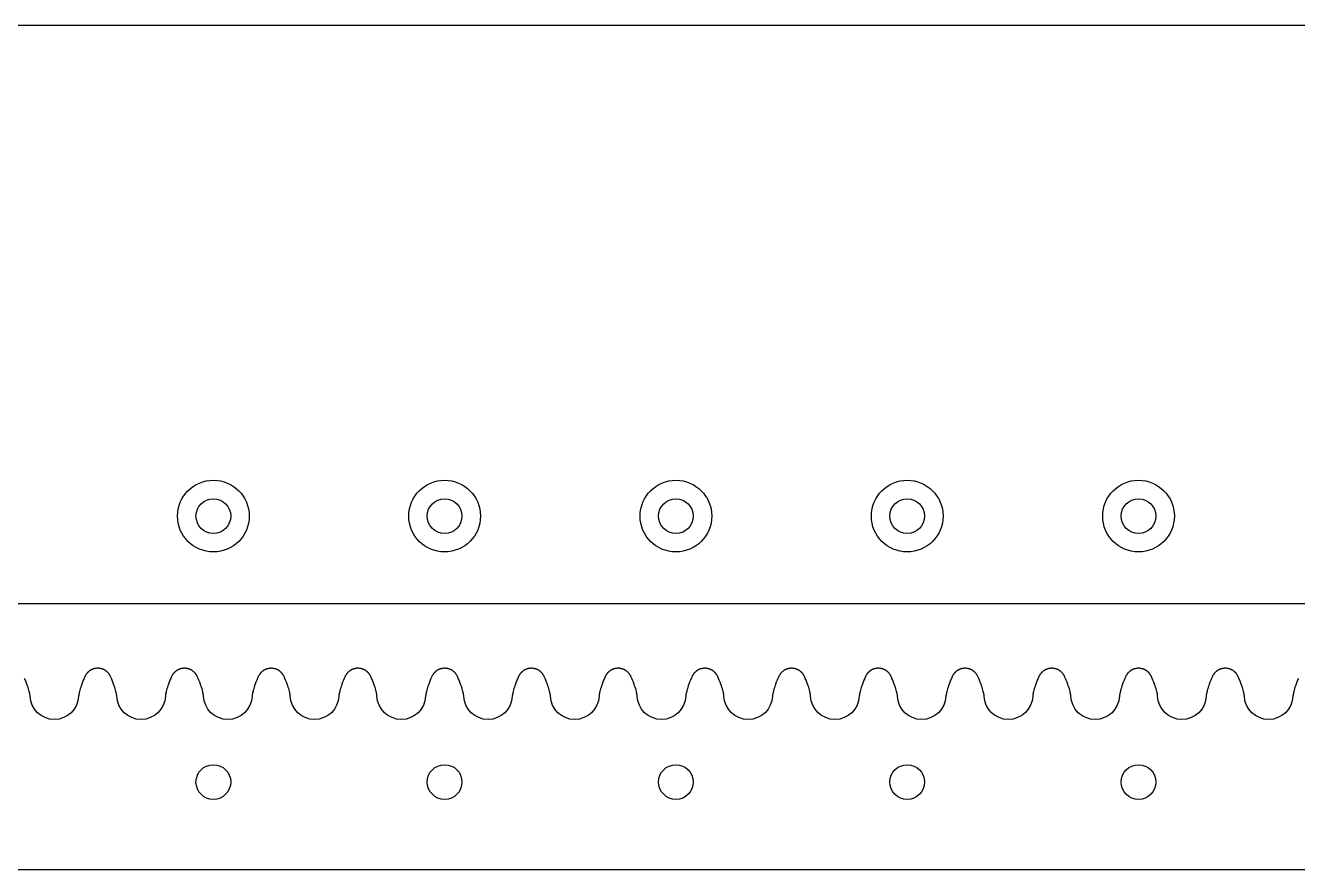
# Model space of a CAD drawing. Extents: x 0 to 903, y -444 to -259.
# Drawn here: x 115.4 to 225.4, y -332 to -259 of the extents above; entities that cross this region are included whole.
import ezdxf

# ---------------------------------------------------------------- set-up
doc = ezdxf.new("R2010")
doc.units = 0
doc.layers.add('FAB', color=7, linetype='CONTINUOUS')

msp = doc.modelspace()

# ---------------------------------------------------------------- linework, layer by layer
at = {"layer": 'FAB'}
msp.add_lwpolyline([(0, -309), (903.3, -309), (903.3, -259), (0, -259)], close=True, dxfattribs=at)
msp.add_lwpolyline([(225.47, -315.47), (225.4, -315.63), (225.33, -315.8), (225.27, -315.96), (225.22, -316.1), (225.18, -316.24), (225.14, -316.37), (225.1, -316.5), (225.08, -316.59), (225.05, -316.68), (225.04, -316.77), (225.02, -316.86), (225.01, -316.9), (225.01, -316.94), (225, -316.96), (225, -316.97), (225, -316.98), (225, -316.99), (225, -317, -0.961956), (220.8, -317), (220.8, -316.99), (220.8, -316.98), (220.8, -316.97), (220.8, -316.96), (220.8, -316.94), (220.79, -316.9), (220.78, -316.86), (220.77, -316.77), (220.75, -316.68), (220.73, -316.59), (220.7, -316.5), (220.67, -316.37), (220.63, -316.24), (220.58, -316.1), (220.53, -315.96), (220.47, -315.8), (220.4, -315.63), (220.33, -315.47), (220.26, -315.3), (220.24, -315.26), (220.22, -315.22), (220.2, -315.19), (220.18, -315.15), (220.17, -315.13), (220.15, -315.12), (220.14, -315.1), (220.13, -315.08), (220.12, -315.06), (220.1, -315.05), (220.09, -315.03), (220.08, -315.01), (220.06, -315), (220.05, -314.98), (220.03, -314.96), (220.02, -314.95), (220, -314.93), (219.98, -314.92), (219.97, -314.9), (219.95, -314.89), (219.93, -314.87), (219.92, -314.86), (219.9, -314.85), (219.88, -314.83), (219.86, -314.82), (219.85, -314.81), (219.83, -314.79), (219.81, -314.78), (219.79, -314.77), (219.77, -314.76), (219.75, -314.75), (219.73, -314.74), (219.71, -314.73), (219.69, -314.72), (219.67, -314.71), (219.65, -314.7), (219.63, -314.69), (219.61, -314.68), (219.59, -314.67), (219.57, -314.66), (219.55, -314.66), (219.53, -314.65), (219.51, -314.64), (219.49, -314.64), (219.47, -314.63), (219.45, -314.63), (219.42, -314.62), (219.4, -314.62), (219.38, -314.61), (219.36, -314.61), (219.34, -314.6), (219.32, -314.6), (219.28, -314.6), (219.23, -314.59), (219.19, -314.59), (219.15, -314.59), (219.11, -314.59), (219.07, -314.59), (219.03, -314.6), (218.98, -314.6), (218.96, -314.6), (218.94, -314.61), (218.92, -314.61), (218.9, -314.62), (218.88, -314.62), (218.86, -314.63), (218.84, -314.63), (218.82, -314.64), (218.8, -314.64), (218.77, -314.65), (218.75, -314.66), (218.73, -314.66), (218.71, -314.67), (218.69, -314.68), (218.67, -314.69), (218.65, -314.7), (218.63, -314.71), (218.61, -314.72), (218.59, -314.73), (218.57, -314.74), (218.55, -314.75), (218.53, -314.76), (218.51, -314.77), (218.49, -314.78), (218.48, -314.79), (218.46, -314.81), (218.44, -314.82), (218.42, -314.83), (218.4, -314.85), (218.39, -314.86), (218.37, -314.87), (218.35, -314.89), (218.34, -314.9), (218.32, -314.92), (218.3, -314.93), (218.29, -314.95), (218.27, -314.96), (218.26, -314.98), (218.24, -315), (218.23, -315.01), (218.21, -315.03), (218.2, -315.05), (218.19, -315.06), (218.17, -315.08), (218.16, -315.1), (218.15, -315.12), (218.14, -315.13), (218.13, -315.15), (218.1, -315.19), (218.08, -315.22), (218.06, -315.26), (218.04, -315.3), (217.97, -315.47), (217.9, -315.63), (217.83, -315.8), (217.77, -315.96), (217.72, -316.1), (217.68, -316.24), (217.64, -316.37), (217.6, -316.5), (217.58, -316.59), (217.55, -316.68), (217.54, -316.77), (217.52, -316.86), (217.51, -316.9), (217.51, -316.94), (217.5, -316.96), (217.5, -316.97), (217.5, -316.98), (217.5, -316.99), (217.5, -317, -0.961956), (213.3, -317), (213.3, -316.99), (213.3, -316.98), (213.3, -316.97), (213.3, -316.96), (213.3, -316.94), (213.29, -316.9), (213.28, -316.86), (213.27, -316.77), (213.25, -316.68), (213.23, -316.59), (213.2, -316.5), (213.17, -316.37), (213.13, -316.24), (213.08, -316.1), (213.03, -315.96), (212.97, -315.8), (212.9, -315.63), (212.83, -315.47), (212.76, -315.3), (212.74, -315.26), (212.72, -315.22), (212.7, -315.19), (212.68, -315.15), (212.67, -315.13), (212.65, -315.12), (212.64, -315.1), (212.63, -315.08), (212.62, -315.06), (212.6, -315.05), (212.59, -315.03), (212.58, -315.01), (212.56, -315), (212.55, -314.98), (212.53, -314.96), (212.52, -314.95), (212.5, -314.93), (212.48, -314.92), (212.47, -314.9), (212.45, -314.89), (212.43, -314.87), (212.42, -314.86), (212.4, -314.85), (212.38, -314.83), (212.36, -314.82), (212.35, -314.81), (212.33, -314.79), (212.31, -314.78), (212.29, -314.77), (212.27, -314.76), (212.25, -314.75), (212.23, -314.74), (212.21, -314.73), (212.19, -314.72), (212.17, -314.71), (212.15, -314.7), (212.13, -314.69), (212.11, -314.68), (212.09, -314.67), (212.07, -314.66), (212.05, -314.66), (212.03, -314.65), (212.01, -314.64), (211.99, -314.64), (211.97, -314.63), (211.95, -314.63), (211.92, -314.62), (211.9, -314.62), (211.88, -314.61), (211.86, -314.61), (211.84, -314.6), (211.82, -314.6), (211.78, -314.6), (211.73, -314.59), (211.69, -314.59), (211.65, -314.59), (211.61, -314.59), (211.57, -314.59), (211.53, -314.6), (211.48, -314.6), (211.46, -314.6), (211.44, -314.61), (211.42, -314.61), (211.4, -314.62), (211.38, -314.62), (211.36, -314.63), (211.34, -314.63), (211.32, -314.64), (211.3, -314.64), (211.27, -314.65), (211.25, -314.66), (211.23, -314.66), (211.21, -314.67), (211.19, -314.68), (211.17, -314.69), (211.15, -314.7), (211.13, -314.71), (211.11, -314.72), (211.09, -314.73), (211.07, -314.74), (211.05, -314.75), (211.03, -314.76), (211.01, -314.77), (210.99, -314.78), (210.98, -314.79), (210.96, -314.81), (210.94, -314.82), (210.92, -314.83), (210.9, -314.85), (210.89, -314.86), (210.87, -314.87), (210.85, -314.89), (210.84, -314.9), (210.82, -314.92), (210.8, -314.93), (210.79, -314.95), (210.77, -314.96), (210.76, -314.98), (210.74, -315), (210.73, -315.01), (210.71, -315.03), (210.7, -315.05), (210.69, -315.06), (210.67, -315.08), (210.66, -315.1), (210.65, -315.12), (210.64, -315.13), (210.63, -315.15), (210.6, -315.19), (210.58, -315.22), (210.56, -315.26), (210.54, -315.3), (210.47, -315.47), (210.4, -315.63), (210.33, -315.8), (210.27, -315.96), (210.22, -316.1), (210.18, -316.24), (210.14, -316.37), (210.1, -316.5), (210.08, -316.59), (210.05, -316.68), (210.04, -316.77), (210.02, -316.86), (210.01, -316.9), (210.01, -316.94), (210, -316.96), (210, -316.97), (210, -316.98), (210, -316.99), (210, -317, -0.961956), (205.8, -317), (205.8, -316.99), (205.8, -316.98), (205.8, -316.97), (205.8, -316.96), (205.8, -316.94), (205.79, -316.9), (205.78, -316.86), (205.77, -316.77), (205.75, -316.68), (205.73, -316.59), (205.7, -316.5), (205.67, -316.37), (205.63, -316.24), (205.58, -316.1), (205.53, -315.96), (205.47, -315.8), (205.4, -315.63), (205.33, -315.47), (205.26, -315.3), (205.24, -315.26), (205.22, -315.22), (205.2, -315.19), (205.18, -315.15), (205.17, -315.13), (205.15, -315.12), (205.14, -315.1), (205.13, -315.08), (205.12, -315.06), (205.1, -315.05), (205.09, -315.03), (205.08, -315.01), (205.06, -315), (205.05, -314.98), (205.03, -314.96), (205.02, -314.95), (205, -314.93), (204.98, -314.92), (204.97, -314.9), (204.95, -314.89), (204.93, -314.87), (204.92, -314.86), (204.9, -314.85), (204.88, -314.83), (204.86, -314.82), (204.85, -314.81), (204.83, -314.79), (204.81, -314.78), (204.79, -314.77), (204.77, -314.76), (204.75, -314.75), (204.73, -314.74), (204.71, -314.73), (204.69, -314.72), (204.67, -314.71), (204.65, -314.7), (204.63, -314.69), (204.61, -314.68), (204.59, -314.67), (204.57, -314.66), (204.55, -314.66), (204.53, -314.65), (204.51, -314.64), (204.49, -314.64), (204.47, -314.63), (204.45, -314.63), (204.42, -314.62), (204.4, -314.62), (204.38, -314.61), (204.36, -314.61), (204.34, -314.6), (204.32, -314.6), (204.28, -314.6), (204.23, -314.59), (204.19, -314.59), (204.15, -314.59), (204.11, -314.59), (204.07, -314.59), (204.03, -314.6), (203.98, -314.6), (203.96, -314.6), (203.94, -314.61), (203.92, -314.61), (203.9, -314.62), (203.88, -314.62), (203.86, -314.63), (203.84, -314.63), (203.82, -314.64), (203.8, -314.64), (203.77, -314.65), (203.75, -314.66), (203.73, -314.66), (203.71, -314.67), (203.69, -314.68), (203.67, -314.69), (203.65, -314.7), (203.63, -314.71), (203.61, -314.72), (203.59, -314.73), (203.57, -314.74), (203.55, -314.75), (203.53, -314.76), (203.51, -314.77), (203.49, -314.78), (203.48, -314.79), (203.46, -314.81), (203.44, -314.82), (203.42, -314.83), (203.4, -314.85), (203.39, -314.86), (203.37, -314.87), (203.35, -314.89), (203.34, -314.9), (203.32, -314.92), (203.3, -314.93), (203.29, -314.95), (203.27, -314.96), (203.26, -314.98), (203.24, -315), (203.23, -315.01), (203.21, -315.03), (203.2, -315.05), (203.19, -315.06), (203.17, -315.08), (203.16, -315.1), (203.15, -315.12), (203.14, -315.13), (203.13, -315.15), (203.1, -315.19), (203.08, -315.22), (203.06, -315.26), (203.04, -315.3), (202.97, -315.47), (202.9, -315.63), (202.83, -315.8), (202.77, -315.96), (202.72, -316.1), (202.68, -316.24), (202.64, -316.37), (202.6, -316.5), (202.58, -316.59), (202.55, -316.68), (202.54, -316.77), (202.52, -316.86), (202.51, -316.9), (202.51, -316.94), (202.5, -316.96), (202.5, -316.97), (202.5, -316.98), (202.5, -316.99), (202.5, -317, -0.961956), (198.3, -317), (198.3, -316.99), (198.3, -316.98), (198.3, -316.97), (198.3, -316.96), (198.3, -316.94), (198.29, -316.9), (198.28, -316.86), (198.27, -316.77), (198.25, -316.68), (198.23, -316.59), (198.2, -316.5), (198.17, -316.37), (198.13, -316.24), (198.08, -316.1), (198.03, -315.96), (197.97, -315.8), (197.9, -315.63), (197.83, -315.47), (197.76, -315.3), (197.74, -315.26), (197.72, -315.22), (197.7, -315.19), (197.68, -315.15), (197.67, -315.13), (197.65, -315.12), (197.64, -315.1), (197.63, -315.08), (197.62, -315.06), (197.6, -315.05), (197.59, -315.03), (197.58, -315.01), (197.56, -315), (197.55, -314.98), (197.53, -314.96), (197.52, -314.95), (197.5, -314.93), (197.48, -314.92), (197.47, -314.9), (197.45, -314.89), (197.43, -314.87), (197.42, -314.86), (197.4, -314.85), (197.38, -314.83), (197.36, -314.82), (197.35, -314.81), (197.33, -314.79), (197.31, -314.78), (197.29, -314.77), (197.27, -314.76), (197.25, -314.75), (197.23, -314.74), (197.21, -314.73), (197.19, -314.72), (197.17, -314.71), (197.15, -314.7), (197.13, -314.69), (197.11, -314.68), (197.09, -314.67), (197.07, -314.66), (197.05, -314.66), (197.03, -314.65), (197.01, -314.64), (196.99, -314.64), (196.97, -314.63), (196.95, -314.63), (196.92, -314.62), (196.9, -314.62), (196.88, -314.61), (196.86, -314.61), (196.84, -314.6), (196.82, -314.6), (196.78, -314.6), (196.73, -314.59), (196.69, -314.59), (196.65, -314.59), (196.61, -314.59), (196.57, -314.59), (196.53, -314.6), (196.48, -314.6), (196.46, -314.6), (196.44, -314.61), (196.42, -314.61), (196.4, -314.62), (196.38, -314.62), (196.36, -314.63), (196.34, -314.63), (196.32, -314.64), (196.3, -314.64), (196.27, -314.65), (196.25, -314.66), (196.23, -314.66), (196.21, -314.67), (196.19, -314.68), (196.17, -314.69), (196.15, -314.7), (196.13, -314.71), (196.11, -314.72), (196.09, -314.73), (196.07, -314.74), (196.05, -314.75), (196.03, -314.76), (196.01, -314.77), (195.99, -314.78), (195.98, -314.79), (195.96, -314.81), (195.94, -314.82), (195.92, -314.83), (195.9, -314.85), (195.89, -314.86), (195.87, -314.87), (195.85, -314.89), (195.84, -314.9), (195.82, -314.92), (195.8, -314.93), (195.79, -314.95), (195.77, -314.96), (195.76, -314.98), (195.74, -315), (195.73, -315.01), (195.71, -315.03), (195.7, -315.05), (195.69, -315.06), (195.67, -315.08), (195.66, -315.1), (195.65, -315.12), (195.64, -315.13), (195.63, -315.15), (195.6, -315.19), (195.58, -315.22), (195.56, -315.26), (195.54, -315.3), (195.47, -315.47), (195.4, -315.63), (195.33, -315.8), (195.27, -315.96), (195.22, -316.1), (195.18, -316.24), (195.14, -316.37), (195.1, -316.5), (195.08, -316.59), (195.05, -316.68), (195.04, -316.77), (195.02, -316.86), (195.01, -316.9), (195.01, -316.94), (195, -316.96), (195, -316.97), (195, -316.98), (195, -316.99), (195, -317, -0.961956), (190.8, -317), (190.8, -316.99), (190.8, -316.98), (190.8, -316.97), (190.8, -316.96), (190.8, -316.94), (190.79, -316.9), (190.78, -316.86), (190.77, -316.77), (190.75, -316.68), (190.73, -316.59), (190.7, -316.5), (190.67, -316.37), (190.63, -316.24), (190.58, -316.1), (190.53, -315.96), (190.47, -315.8), (190.4, -315.63), (190.33, -315.47), (190.26, -315.3), (190.24, -315.26), (190.22, -315.22), (190.2, -315.19), (190.18, -315.15), (190.17, -315.13), (190.15, -315.12), (190.14, -315.1), (190.13, -315.08), (190.12, -315.06), (190.1, -315.05), (190.09, -315.03), (190.08, -315.01), (190.06, -315), (190.05, -314.98), (190.03, -314.96), (190.02, -314.95), (190, -314.93), (189.98, -314.92), (189.97, -314.9), (189.95, -314.89), (189.93, -314.87), (189.92, -314.86), (189.9, -314.85), (189.88, -314.83), (189.86, -314.82), (189.85, -314.81), (189.83, -314.79), (189.81, -314.78), (189.79, -314.77), (189.77, -314.76), (189.75, -314.75), (189.73, -314.74), (189.71, -314.73), (189.69, -314.72), (189.67, -314.71), (189.65, -314.7), (189.63, -314.69), (189.61, -314.68), (189.59, -314.67), (189.57, -314.66), (189.55, -314.66), (189.53, -314.65), (189.51, -314.64), (189.49, -314.64), (189.47, -314.63), (189.45, -314.63), (189.42, -314.62), (189.4, -314.62), (189.38, -314.61), (189.36, -314.61), (189.34, -314.6), (189.32, -314.6), (189.28, -314.6), (189.23, -314.59), (189.19, -314.59), (189.15, -314.59), (189.11, -314.59), (189.07, -314.59), (189.03, -314.6), (188.98, -314.6), (188.96, -314.6), (188.94, -314.61), (188.92, -314.61), (188.9, -314.62), (188.88, -314.62), (188.86, -314.63), (188.84, -314.63), (188.82, -314.64), (188.8, -314.64), (188.77, -314.65), (188.75, -314.66), (188.73, -314.66), (188.71, -314.67), (188.69, -314.68), (188.67, -314.69), (188.65, -314.7), (188.63, -314.71), (188.61, -314.72), (188.59, -314.73), (188.57, -314.74), (188.55, -314.75), (188.53, -314.76), (188.51, -314.77), (188.49, -314.78), (188.48, -314.79), (188.46, -314.81), (188.44, -314.82), (188.42, -314.83), (188.4, -314.85), (188.39, -314.86), (188.37, -314.87), (188.35, -314.89), (188.34, -314.9), (188.32, -314.92), (188.3, -314.93), (188.29, -314.95), (188.27, -314.96), (188.26, -314.98), (188.24, -315), (188.23, -315.01), (188.21, -315.03), (188.2, -315.05), (188.19, -315.06), (188.17, -315.08), (188.16, -315.1), (188.15, -315.12), (188.14, -315.13), (188.13, -315.15), (188.1, -315.19), (188.08, -315.22), (188.06, -315.26), (188.04, -315.3), (187.97, -315.47), (187.9, -315.63), (187.83, -315.8), (187.77, -315.96), (187.72, -316.1), (187.68, -316.24), (187.64, -316.37), (187.6, -316.5), (187.58, -316.59), (187.55, -316.68), (187.54, -316.77), (187.52, -316.86), (187.51, -316.9), (187.51, -316.94), (187.5, -316.96), (187.5, -316.97), (187.5, -316.98), (187.5, -316.99), (187.5, -317, -0.961956), (183.3, -317), (183.3, -316.99), (183.3, -316.98), (183.3, -316.97), (183.3, -316.96), (183.3, -316.94), (183.29, -316.9), (183.28, -316.86), (183.27, -316.77), (183.25, -316.68), (183.23, -316.59), (183.2, -316.5), (183.17, -316.37), (183.13, -316.24), (183.08, -316.1), (183.03, -315.96), (182.97, -315.8), (182.9, -315.63), (182.83, -315.47), (182.76, -315.3), (182.74, -315.26), (182.72, -315.22), (182.7, -315.19), (182.68, -315.15), (182.67, -315.13), (182.65, -315.12), (182.64, -315.1), (182.63, -315.08), (182.62, -315.06), (182.6, -315.05), (182.59, -315.03), (182.58, -315.01), (182.56, -315), (182.55, -314.98), (182.53, -314.96), (182.52, -314.95), (182.5, -314.93), (182.48, -314.92), (182.47, -314.9), (182.45, -314.89), (182.43, -314.87), (182.42, -314.86), (182.4, -314.85), (182.38, -314.83), (182.36, -314.82), (182.35, -314.81), (182.33, -314.79), (182.31, -314.78), (182.29, -314.77), (182.27, -314.76), (182.25, -314.75), (182.23, -314.74), (182.21, -314.73), (182.19, -314.72), (182.17, -314.71), (182.15, -314.7), (182.13, -314.69), (182.11, -314.68), (182.09, -314.67), (182.07, -314.66), (182.05, -314.66), (182.03, -314.65), (182.01, -314.64), (181.99, -314.64), (181.97, -314.63), (181.95, -314.63), (181.92, -314.62), (181.9, -314.62), (181.88, -314.61), (181.86, -314.61), (181.84, -314.6), (181.82, -314.6), (181.78, -314.6), (181.73, -314.59), (181.69, -314.59), (181.65, -314.59), (181.61, -314.59), (181.57, -314.59), (181.53, -314.6), (181.48, -314.6), (181.46, -314.6), (181.44, -314.61), (181.42, -314.61), (181.4, -314.62), (181.38, -314.62), (181.36, -314.63), (181.34, -314.63), (181.32, -314.64), (181.3, -314.64), (181.27, -314.65), (181.25, -314.66), (181.23, -314.66), (181.21, -314.67), (181.19, -314.68), (181.17, -314.69), (181.15, -314.7), (181.13, -314.71), (181.11, -314.72), (181.09, -314.73), (181.07, -314.74), (181.05, -314.75), (181.03, -314.76), (181.01, -314.77), (180.99, -314.78), (180.98, -314.79), (180.96, -314.81), (180.94, -314.82), (180.92, -314.83), (180.9, -314.85), (180.89, -314.86), (180.87, -314.87), (180.85, -314.89), (180.84, -314.9), (180.82, -314.92), (180.8, -314.93), (180.79, -314.95), (180.77, -314.96), (180.76, -314.98), (180.74, -315), (180.73, -315.01), (180.71, -315.03), (180.7, -315.05), (180.69, -315.06), (180.67, -315.08), (180.66, -315.1), (180.65, -315.12), (180.64, -315.13), (180.63, -315.15), (180.6, -315.19), (180.58, -315.22), (180.56, -315.26), (180.54, -315.3), (180.47, -315.47), (180.4, -315.63), (180.33, -315.8), (180.27, -315.96), (180.22, -316.1), (180.18, -316.24), (180.14, -316.37), (180.1, -316.5), (180.08, -316.59), (180.05, -316.68), (180.04, -316.77), (180.02, -316.86), (180.01, -316.9), (180.01, -316.94), (180, -316.96), (180, -316.97), (180, -316.98), (180, -316.99), (180, -317, -0.961956), (175.8, -317), (175.8, -316.99), (175.8, -316.98), (175.8, -316.97), (175.8, -316.96), (175.8, -316.94), (175.79, -316.9), (175.78, -316.86), (175.77, -316.77), (175.75, -316.68), (175.73, -316.59), (175.7, -316.5), (175.67, -316.37), (175.63, -316.24), (175.58, -316.1), (175.53, -315.96), (175.47, -315.8), (175.4, -315.63), (175.33, -315.47), (175.26, -315.3), (175.24, -315.26), (175.22, -315.22), (175.2, -315.19), (175.18, -315.15), (175.17, -315.13), (175.15, -315.12), (175.14, -315.1), (175.13, -315.08), (175.12, -315.06), (175.1, -315.05), (175.09, -315.03), (175.08, -315.01), (175.06, -315), (175.05, -314.98), (175.03, -314.96), (175.02, -314.95), (175, -314.93), (174.98, -314.92), (174.97, -314.9), (174.95, -314.89), (174.93, -314.87), (174.92, -314.86), (174.9, -314.85), (174.88, -314.83), (174.86, -314.82), (174.85, -314.81), (174.83, -314.79), (174.81, -314.78), (174.79, -314.77), (174.77, -314.76), (174.75, -314.75), (174.73, -314.74), (174.71, -314.73), (174.69, -314.72), (174.67, -314.71), (174.65, -314.7), (174.63, -314.69), (174.61, -314.68), (174.59, -314.67), (174.57, -314.66), (174.55, -314.66), (174.53, -314.65), (174.51, -314.64), (174.49, -314.64), (174.47, -314.63), (174.45, -314.63), (174.42, -314.62), (174.4, -314.62), (174.38, -314.61), (174.36, -314.61), (174.34, -314.6), (174.32, -314.6), (174.28, -314.6), (174.23, -314.59), (174.19, -314.59), (174.15, -314.59), (174.11, -314.59), (174.07, -314.59), (174.03, -314.6), (173.98, -314.6), (173.96, -314.6), (173.94, -314.61), (173.92, -314.61), (173.9, -314.62), (173.88, -314.62), (173.86, -314.63), (173.84, -314.63), (173.82, -314.64), (173.8, -314.64), (173.77, -314.65), (173.75, -314.66), (173.73, -314.66), (173.71, -314.67), (173.69, -314.68), (173.67, -314.69), (173.65, -314.7), (173.63, -314.71), (173.61, -314.72), (173.59, -314.73), (173.57, -314.74), (173.55, -314.75), (173.53, -314.76), (173.51, -314.77), (173.49, -314.78), (173.48, -314.79), (173.46, -314.81), (173.44, -314.82), (173.42, -314.83), (173.4, -314.85), (173.39, -314.86), (173.37, -314.87), (173.35, -314.89), (173.34, -314.9), (173.32, -314.92), (173.3, -314.93), (173.29, -314.95), (173.27, -314.96), (173.26, -314.98), (173.24, -315), (173.23, -315.01), (173.21, -315.03), (173.2, -315.05), (173.19, -315.06), (173.17, -315.08), (173.16, -315.1), (173.15, -315.12), (173.14, -315.13), (173.13, -315.15), (173.1, -315.19), (173.08, -315.22), (173.06, -315.26), (173.04, -315.3), (172.97, -315.47), (172.9, -315.63), (172.83, -315.8), (172.77, -315.96), (172.72, -316.1), (172.68, -316.24), (172.64, -316.37), (172.6, -316.5), (172.58, -316.59), (172.55, -316.68), (172.54, -316.77), (172.52, -316.86), (172.51, -316.9), (172.51, -316.94), (172.5, -316.96), (172.5, -316.97), (172.5, -316.98), (172.5, -316.99), (172.5, -317, -0.961956), (168.3, -317), (168.3, -316.99), (168.3, -316.98), (168.3, -316.97), (168.3, -316.96), (168.3, -316.94), (168.29, -316.9), (168.28, -316.86), (168.27, -316.77), (168.25, -316.68), (168.23, -316.59), (168.2, -316.5), (168.17, -316.37), (168.13, -316.24), (168.08, -316.1), (168.03, -315.96), (167.97, -315.8), (167.9, -315.63), (167.83, -315.47), (167.76, -315.3), (167.74, -315.26), (167.72, -315.22), (167.7, -315.19), (167.68, -315.15), (167.67, -315.13), (167.65, -315.12), (167.64, -315.1), (167.63, -315.08), (167.62, -315.06), (167.6, -315.05), (167.59, -315.03), (167.58, -315.01), (167.56, -315), (167.55, -314.98), (167.53, -314.96), (167.52, -314.95), (167.5, -314.93), (167.48, -314.92), (167.47, -314.9), (167.45, -314.89), (167.43, -314.87), (167.42, -314.86), (167.4, -314.85), (167.38, -314.83), (167.36, -314.82), (167.35, -314.81), (167.33, -314.79), (167.31, -314.78), (167.29, -314.77), (167.27, -314.76), (167.25, -314.75), (167.23, -314.74), (167.21, -314.73), (167.19, -314.72), (167.17, -314.71), (167.15, -314.7), (167.13, -314.69), (167.11, -314.68), (167.09, -314.67), (167.07, -314.66), (167.05, -314.66), (167.03, -314.65), (167.01, -314.64), (166.99, -314.64), (166.97, -314.63), (166.95, -314.63), (166.92, -314.62), (166.9, -314.62), (166.88, -314.61), (166.86, -314.61), (166.84, -314.6), (166.82, -314.6), (166.78, -314.6), (166.73, -314.59), (166.69, -314.59), (166.65, -314.59), (166.61, -314.59), (166.57, -314.59), (166.53, -314.6), (166.48, -314.6), (166.46, -314.6), (166.44, -314.61), (166.42, -314.61), (166.4, -314.62), (166.38, -314.62), (166.36, -314.63), (166.34, -314.63), (166.32, -314.64), (166.3, -314.64), (166.27, -314.65), (166.25, -314.66), (166.23, -314.66), (166.21, -314.67), (166.19, -314.68), (166.17, -314.69), (166.15, -314.7), (166.13, -314.71), (166.11, -314.72), (166.09, -314.73), (166.07, -314.74), (166.05, -314.75), (166.03, -314.76), (166.01, -314.77), (165.99, -314.78), (165.98, -314.79), (165.96, -314.81), (165.94, -314.82), (165.92, -314.83), (165.9, -314.85), (165.89, -314.86), (165.87, -314.87), (165.85, -314.89), (165.84, -314.9), (165.82, -314.92), (165.8, -314.93), (165.79, -314.95), (165.77, -314.96), (165.76, -314.98), (165.74, -315), (165.73, -315.01), (165.71, -315.03), (165.7, -315.05), (165.69, -315.06), (165.67, -315.08), (165.66, -315.1), (165.65, -315.12), (165.64, -315.13), (165.63, -315.15), (165.6, -315.19), (165.58, -315.22), (165.56, -315.26), (165.54, -315.3), (165.47, -315.47), (165.4, -315.63), (165.33, -315.8), (165.27, -315.96), (165.22, -316.1), (165.18, -316.24), (165.14, -316.37), (165.1, -316.5), (165.08, -316.59), (165.05, -316.68), (165.04, -316.77), (165.02, -316.86), (165.01, -316.9), (165.01, -316.94), (165, -316.96), (165, -316.97), (165, -316.98), (165, -316.99), (165, -317, -0.961956), (160.8, -317), (160.8, -316.99), (160.8, -316.98), (160.8, -316.97), (160.8, -316.96), (160.8, -316.94), (160.79, -316.9), (160.78, -316.86), (160.77, -316.77), (160.75, -316.68), (160.73, -316.59), (160.7, -316.5), (160.67, -316.37), (160.63, -316.24), (160.58, -316.1), (160.53, -315.96), (160.47, -315.8), (160.4, -315.63), (160.33, -315.47), (160.26, -315.3), (160.24, -315.26), (160.22, -315.22), (160.2, -315.19), (160.18, -315.15), (160.17, -315.13), (160.15, -315.12), (160.14, -315.1), (160.13, -315.08), (160.12, -315.06), (160.1, -315.05), (160.09, -315.03), (160.08, -315.01), (160.06, -315), (160.05, -314.98), (160.03, -314.96), (160.02, -314.95), (160, -314.93), (159.98, -314.92), (159.97, -314.9), (159.95, -314.89), (159.93, -314.87), (159.92, -314.86), (159.9, -314.85), (159.88, -314.83), (159.86, -314.82), (159.85, -314.81), (159.83, -314.79), (159.81, -314.78), (159.79, -314.77), (159.77, -314.76), (159.75, -314.75), (159.73, -314.74), (159.71, -314.73), (159.69, -314.72), (159.67, -314.71), (159.65, -314.7), (159.63, -314.69), (159.61, -314.68), (159.59, -314.67), (159.57, -314.66), (159.55, -314.66), (159.53, -314.65), (159.51, -314.64), (159.49, -314.64), (159.47, -314.63), (159.45, -314.63), (159.42, -314.62), (159.4, -314.62), (159.38, -314.61), (159.36, -314.61), (159.34, -314.6), (159.32, -314.6), (159.28, -314.6), (159.23, -314.59), (159.19, -314.59), (159.15, -314.59), (159.11, -314.59), (159.07, -314.59), (159.03, -314.6), (158.98, -314.6), (158.96, -314.6), (158.94, -314.61), (158.92, -314.61), (158.9, -314.62), (158.88, -314.62), (158.86, -314.63), (158.84, -314.63), (158.82, -314.64), (158.8, -314.64), (158.77, -314.65), (158.75, -314.66), (158.73, -314.66), (158.71, -314.67), (158.69, -314.68), (158.67, -314.69), (158.65, -314.7), (158.63, -314.71), (158.61, -314.72), (158.59, -314.73), (158.57, -314.74), (158.55, -314.75), (158.53, -314.76), (158.51, -314.77), (158.49, -314.78), (158.48, -314.79), (158.46, -314.81), (158.44, -314.82), (158.42, -314.83), (158.4, -314.85), (158.39, -314.86), (158.37, -314.87), (158.35, -314.89), (158.34, -314.9), (158.32, -314.92), (158.3, -314.93), (158.29, -314.95), (158.27, -314.96), (158.26, -314.98), (158.24, -315), (158.23, -315.01), (158.21, -315.03), (158.2, -315.05), (158.19, -315.06), (158.17, -315.08), (158.16, -315.1), (158.15, -315.12), (158.14, -315.13), (158.13, -315.15), (158.1, -315.19), (158.08, -315.22), (158.06, -315.26), (158.04, -315.3), (157.97, -315.47), (157.9, -315.63), (157.83, -315.8), (157.77, -315.96), (157.72, -316.1), (157.68, -316.24), (157.64, -316.37), (157.6, -316.5), (157.58, -316.59), (157.55, -316.68), (157.54, -316.77), (157.52, -316.86), (157.51, -316.9), (157.51, -316.94), (157.5, -316.96), (157.5, -316.97), (157.5, -316.98), (157.5, -316.99), (157.5, -317, -0.961956), (153.3, -317), (153.3, -316.99), (153.3, -316.98), (153.3, -316.97), (153.3, -316.96), (153.3, -316.94), (153.29, -316.9), (153.28, -316.86), (153.27, -316.77), (153.25, -316.68), (153.23, -316.59), (153.2, -316.5), (153.17, -316.37), (153.13, -316.24), (153.08, -316.1), (153.03, -315.96), (152.97, -315.8), (152.9, -315.63), (152.83, -315.47), (152.76, -315.3), (152.74, -315.26), (152.72, -315.22), (152.7, -315.19), (152.68, -315.15), (152.67, -315.13), (152.65, -315.12), (152.64, -315.1), (152.63, -315.08), (152.62, -315.06), (152.6, -315.05), (152.59, -315.03), (152.58, -315.01), (152.56, -315), (152.55, -314.98), (152.53, -314.96), (152.52, -314.95), (152.5, -314.93), (152.48, -314.92), (152.47, -314.9), (152.45, -314.89), (152.43, -314.87), (152.42, -314.86), (152.4, -314.85), (152.38, -314.83), (152.36, -314.82), (152.35, -314.81), (152.33, -314.79), (152.31, -314.78), (152.29, -314.77), (152.27, -314.76), (152.25, -314.75), (152.23, -314.74), (152.21, -314.73), (152.19, -314.72), (152.17, -314.71), (152.15, -314.7), (152.13, -314.69), (152.11, -314.68), (152.09, -314.67), (152.07, -314.66), (152.05, -314.66), (152.03, -314.65), (152.01, -314.64), (151.99, -314.64), (151.97, -314.63), (151.95, -314.63), (151.92, -314.62), (151.9, -314.62), (151.88, -314.61), (151.86, -314.61), (151.84, -314.6), (151.82, -314.6), (151.78, -314.6), (151.73, -314.59), (151.69, -314.59), (151.65, -314.59), (151.61, -314.59), (151.57, -314.59), (151.53, -314.6), (151.48, -314.6), (151.46, -314.6), (151.44, -314.61), (151.42, -314.61), (151.4, -314.62), (151.38, -314.62), (151.36, -314.63), (151.34, -314.63), (151.32, -314.64), (151.3, -314.64), (151.27, -314.65), (151.25, -314.66), (151.23, -314.66), (151.21, -314.67), (151.19, -314.68), (151.17, -314.69), (151.15, -314.7), (151.13, -314.71), (151.11, -314.72), (151.09, -314.73), (151.07, -314.74), (151.05, -314.75), (151.03, -314.76), (151.01, -314.77), (150.99, -314.78), (150.98, -314.79), (150.96, -314.81), (150.94, -314.82), (150.92, -314.83), (150.9, -314.85), (150.89, -314.86), (150.87, -314.87), (150.85, -314.89), (150.84, -314.9), (150.82, -314.92), (150.8, -314.93), (150.79, -314.95), (150.77, -314.96), (150.76, -314.98), (150.74, -315), (150.73, -315.01), (150.71, -315.03), (150.7, -315.05), (150.69, -315.06), (150.67, -315.08), (150.66, -315.1), (150.65, -315.12), (150.64, -315.13), (150.63, -315.15), (150.6, -315.19), (150.58, -315.22), (150.56, -315.26), (150.54, -315.3), (150.47, -315.47), (150.4, -315.63), (150.33, -315.8), (150.27, -315.96), (150.22, -316.1), (150.18, -316.24), (150.14, -316.37), (150.1, -316.5), (150.08, -316.59), (150.05, -316.68), (150.04, -316.77), (150.02, -316.86), (150.01, -316.9), (150.01, -316.94), (150, -316.96), (150, -316.97), (150, -316.98), (150, -316.99), (150, -317, -0.961956), (145.8, -317), (145.8, -316.99), (145.8, -316.98), (145.8, -316.97), (145.8, -316.96), (145.8, -316.94), (145.79, -316.9), (145.78, -316.86), (145.77, -316.77), (145.75, -316.68), (145.73, -316.59), (145.7, -316.5), (145.67, -316.37), (145.63, -316.24), (145.58, -316.1), (145.53, -315.96), (145.47, -315.8), (145.4, -315.63), (145.33, -315.47), (145.26, -315.3), (145.24, -315.26), (145.22, -315.22), (145.2, -315.19), (145.18, -315.15), (145.17, -315.13), (145.15, -315.12), (145.14, -315.1), (145.13, -315.08), (145.12, -315.06), (145.1, -315.05), (145.09, -315.03), (145.08, -315.01), (145.06, -315), (145.05, -314.98), (145.03, -314.96), (145.02, -314.95), (145, -314.93), (144.98, -314.92), (144.97, -314.9), (144.95, -314.89), (144.93, -314.87), (144.92, -314.86), (144.9, -314.85), (144.88, -314.83), (144.86, -314.82), (144.85, -314.81), (144.83, -314.79), (144.81, -314.78), (144.79, -314.77), (144.77, -314.76), (144.75, -314.75), (144.73, -314.74), (144.71, -314.73), (144.69, -314.72), (144.67, -314.71), (144.65, -314.7), (144.63, -314.69), (144.61, -314.68), (144.59, -314.67), (144.57, -314.66), (144.55, -314.66), (144.53, -314.65), (144.51, -314.64), (144.49, -314.64), (144.47, -314.63), (144.45, -314.63), (144.42, -314.62), (144.4, -314.62), (144.38, -314.61), (144.36, -314.61), (144.34, -314.6), (144.32, -314.6), (144.28, -314.6), (144.23, -314.59), (144.19, -314.59), (144.15, -314.59), (144.11, -314.59), (144.07, -314.59), (144.03, -314.6), (143.98, -314.6), (143.96, -314.6), (143.94, -314.61), (143.92, -314.61), (143.9, -314.62), (143.88, -314.62), (143.86, -314.63), (143.84, -314.63), (143.82, -314.64), (143.8, -314.64), (143.77, -314.65), (143.75, -314.66), (143.73, -314.66), (143.71, -314.67), (143.69, -314.68), (143.67, -314.69), (143.65, -314.7), (143.63, -314.71), (143.61, -314.72), (143.59, -314.73), (143.57, -314.74), (143.55, -314.75), (143.53, -314.76), (143.51, -314.77), (143.49, -314.78), (143.48, -314.79), (143.46, -314.81), (143.44, -314.82), (143.42, -314.83), (143.4, -314.85), (143.39, -314.86), (143.37, -314.87), (143.35, -314.89), (143.34, -314.9), (143.32, -314.92), (143.3, -314.93), (143.29, -314.95), (143.27, -314.96), (143.26, -314.98), (143.24, -315), (143.23, -315.01), (143.21, -315.03), (143.2, -315.05), (143.19, -315.06), (143.17, -315.08), (143.16, -315.1), (143.15, -315.12), (143.14, -315.13), (143.13, -315.15), (143.1, -315.19), (143.08, -315.22), (143.06, -315.26), (143.04, -315.3), (142.97, -315.47), (142.9, -315.63), (142.83, -315.8), (142.77, -315.96), (142.72, -316.1), (142.68, -316.24), (142.64, -316.37), (142.6, -316.5), (142.58, -316.59), (142.55, -316.68), (142.54, -316.77), (142.52, -316.86), (142.51, -316.9), (142.51, -316.94), (142.5, -316.96), (142.5, -316.97), (142.5, -316.98), (142.5, -316.99), (142.5, -317, -0.961956), (138.3, -317), (138.3, -316.99), (138.3, -316.98), (138.3, -316.97), (138.3, -316.96), (138.3, -316.94), (138.29, -316.9), (138.28, -316.86), (138.27, -316.77), (138.25, -316.68), (138.23, -316.59), (138.2, -316.5), (138.17, -316.37), (138.13, -316.24), (138.08, -316.1), (138.03, -315.96), (137.97, -315.8), (137.9, -315.63), (137.83, -315.47), (137.76, -315.3), (137.74, -315.26), (137.72, -315.22), (137.7, -315.19), (137.68, -315.15), (137.67, -315.13), (137.65, -315.12), (137.64, -315.1), (137.63, -315.08), (137.62, -315.06), (137.6, -315.05), (137.59, -315.03), (137.58, -315.01), (137.56, -315), (137.55, -314.98), (137.53, -314.96), (137.52, -314.95), (137.5, -314.93), (137.48, -314.92), (137.47, -314.9), (137.45, -314.89), (137.43, -314.87), (137.42, -314.86), (137.4, -314.85), (137.38, -314.83), (137.36, -314.82), (137.35, -314.81), (137.33, -314.79), (137.31, -314.78), (137.29, -314.77), (137.27, -314.76), (137.25, -314.75), (137.23, -314.74), (137.21, -314.73), (137.19, -314.72), (137.17, -314.71), (137.15, -314.7), (137.13, -314.69), (137.11, -314.68), (137.09, -314.67), (137.07, -314.66), (137.05, -314.66), (137.03, -314.65), (137.01, -314.64), (136.99, -314.64), (136.97, -314.63), (136.95, -314.63), (136.92, -314.62), (136.9, -314.62), (136.88, -314.61), (136.86, -314.61), (136.84, -314.6), (136.82, -314.6), (136.78, -314.6), (136.73, -314.59), (136.69, -314.59), (136.65, -314.59), (136.61, -314.59), (136.57, -314.59), (136.53, -314.6), (136.48, -314.6), (136.46, -314.6), (136.44, -314.61), (136.42, -314.61), (136.4, -314.62), (136.38, -314.62), (136.36, -314.63), (136.34, -314.63), (136.32, -314.64), (136.3, -314.64), (136.27, -314.65), (136.25, -314.66), (136.23, -314.66), (136.21, -314.67), (136.19, -314.68), (136.17, -314.69), (136.15, -314.7), (136.13, -314.71), (136.11, -314.72), (136.09, -314.73), (136.07, -314.74), (136.05, -314.75), (136.03, -314.76), (136.01, -314.77), (135.99, -314.78), (135.98, -314.79), (135.96, -314.81), (135.94, -314.82), (135.92, -314.83), (135.9, -314.85), (135.89, -314.86), (135.87, -314.87), (135.85, -314.89), (135.84, -314.9), (135.82, -314.92), (135.8, -314.93), (135.79, -314.95), (135.77, -314.96), (135.76, -314.98), (135.74, -315), (135.73, -315.01), (135.71, -315.03), (135.7, -315.05), (135.69, -315.06), (135.67, -315.08), (135.66, -315.1), (135.65, -315.12), (135.64, -315.13), (135.63, -315.15), (135.6, -315.19), (135.58, -315.22), (135.56, -315.26), (135.54, -315.3), (135.47, -315.47), (135.4, -315.63), (135.33, -315.8), (135.27, -315.96), (135.22, -316.1), (135.18, -316.24), (135.14, -316.37), (135.1, -316.5), (135.08, -316.59), (135.05, -316.68), (135.04, -316.77), (135.02, -316.86), (135.01, -316.9), (135.01, -316.94), (135, -316.96), (135, -316.97), (135, -316.98), (135, -316.99), (135, -317, -0.961956), (130.8, -317), (130.8, -316.99), (130.8, -316.98), (130.8, -316.97), (130.8, -316.96), (130.8, -316.94), (130.79, -316.9), (130.78, -316.86), (130.77, -316.77), (130.75, -316.68), (130.73, -316.59), (130.7, -316.5), (130.67, -316.37), (130.63, -316.24), (130.58, -316.1), (130.53, -315.96), (130.47, -315.8), (130.4, -315.63), (130.33, -315.47), (130.26, -315.3), (130.24, -315.26), (130.22, -315.22), (130.2, -315.19), (130.18, -315.15), (130.17, -315.13), (130.15, -315.12), (130.14, -315.1), (130.13, -315.08), (130.12, -315.06), (130.1, -315.05), (130.09, -315.03), (130.08, -315.01), (130.06, -315), (130.05, -314.98), (130.03, -314.96), (130.02, -314.95), (130, -314.93), (129.98, -314.92), (129.97, -314.9), (129.95, -314.89), (129.93, -314.87), (129.92, -314.86), (129.9, -314.85), (129.88, -314.83), (129.86, -314.82), (129.85, -314.81), (129.83, -314.79), (129.81, -314.78), (129.79, -314.77), (129.77, -314.76), (129.75, -314.75), (129.73, -314.74), (129.71, -314.73), (129.69, -314.72), (129.67, -314.71), (129.65, -314.7), (129.63, -314.69), (129.61, -314.68), (129.59, -314.67), (129.57, -314.66), (129.55, -314.66), (129.53, -314.65), (129.51, -314.64), (129.49, -314.64), (129.47, -314.63), (129.45, -314.63), (129.42, -314.62), (129.4, -314.62), (129.38, -314.61), (129.36, -314.61), (129.34, -314.6), (129.32, -314.6), (129.28, -314.6), (129.23, -314.59), (129.19, -314.59), (129.15, -314.59), (129.11, -314.59), (129.07, -314.59), (129.03, -314.6), (128.98, -314.6), (128.96, -314.6), (128.94, -314.61), (128.92, -314.61), (128.9, -314.62), (128.88, -314.62), (128.86, -314.63), (128.84, -314.63), (128.82, -314.64), (128.8, -314.64), (128.77, -314.65), (128.75, -314.66), (128.73, -314.66), (128.71, -314.67), (128.69, -314.68), (128.67, -314.69), (128.65, -314.7), (128.63, -314.71), (128.61, -314.72), (128.59, -314.73), (128.57, -314.74), (128.55, -314.75), (128.53, -314.76), (128.51, -314.77), (128.49, -314.78), (128.48, -314.79), (128.46, -314.81), (128.44, -314.82), (128.42, -314.83), (128.4, -314.85), (128.39, -314.86), (128.37, -314.87), (128.35, -314.89), (128.34, -314.9), (128.32, -314.92), (128.3, -314.93), (128.29, -314.95), (128.27, -314.96), (128.26, -314.98), (128.24, -315), (128.23, -315.01), (128.21, -315.03), (128.2, -315.05), (128.19, -315.06), (128.17, -315.08), (128.16, -315.1), (128.15, -315.12), (128.14, -315.13), (128.12, -315.15), (128.1, -315.19), (128.08, -315.22), (128.06, -315.26), (128.04, -315.3), (127.97, -315.47), (127.9, -315.63), (127.83, -315.8), (127.77, -315.96), (127.72, -316.1), (127.68, -316.24), (127.64, -316.37), (127.6, -316.5), (127.58, -316.59), (127.55, -316.68), (127.54, -316.77), (127.52, -316.86), (127.51, -316.9), (127.51, -316.94), (127.5, -316.96), (127.5, -316.97), (127.5, -316.98), (127.5, -316.99), (127.5, -317, -0.961956), (123.3, -317), (123.3, -316.99), (123.3, -316.98), (123.3, -316.97), (123.3, -316.96), (123.3, -316.94), (123.29, -316.9), (123.28, -316.86), (123.27, -316.77), (123.25, -316.68), (123.23, -316.59), (123.2, -316.5), (123.17, -316.37), (123.13, -316.24), (123.08, -316.1), (123.03, -315.96), (122.97, -315.8), (122.9, -315.63), (122.83, -315.47), (122.76, -315.3), (122.74, -315.26), (122.72, -315.22), (122.7, -315.19), (122.68, -315.15), (122.67, -315.13), (122.65, -315.12), (122.64, -315.1), (122.63, -315.08), (122.62, -315.06), (122.6, -315.05), (122.59, -315.03), (122.58, -315.01), (122.56, -315), (122.55, -314.98), (122.53, -314.96), (122.52, -314.95), (122.5, -314.93), (122.48, -314.92), (122.47, -314.9), (122.45, -314.89), (122.43, -314.87), (122.42, -314.86), (122.4, -314.85), (122.38, -314.83), (122.36, -314.82), (122.35, -314.81), (122.33, -314.79), (122.31, -314.78), (122.29, -314.77), (122.27, -314.76), (122.25, -314.75), (122.23, -314.74), (122.21, -314.73), (122.19, -314.72), (122.17, -314.71), (122.15, -314.7), (122.13, -314.69), (122.11, -314.68), (122.09, -314.67), (122.07, -314.66), (122.05, -314.66), (122.03, -314.65), (122.01, -314.64), (121.99, -314.64), (121.97, -314.63), (121.95, -314.63), (121.92, -314.62), (121.9, -314.62), (121.88, -314.61), (121.86, -314.61), (121.84, -314.6), (121.82, -314.6), (121.78, -314.6), (121.73, -314.59), (121.69, -314.59), (121.65, -314.59), (121.61, -314.59), (121.57, -314.59), (121.53, -314.6), (121.48, -314.6), (121.46, -314.6), (121.44, -314.61), (121.42, -314.61), (121.4, -314.62), (121.38, -314.62), (121.36, -314.63), (121.34, -314.63), (121.32, -314.64), (121.3, -314.64), (121.27, -314.65), (121.25, -314.66), (121.23, -314.66), (121.21, -314.67), (121.19, -314.68), (121.17, -314.69), (121.15, -314.7), (121.13, -314.71), (121.11, -314.72), (121.09, -314.73), (121.07, -314.74), (121.05, -314.75), (121.03, -314.76), (121.01, -314.77), (120.99, -314.78), (120.98, -314.79), (120.96, -314.81), (120.94, -314.82), (120.92, -314.83), (120.9, -314.85), (120.89, -314.86), (120.87, -314.87), (120.85, -314.89), (120.84, -314.9), (120.82, -314.92), (120.8, -314.93), (120.79, -314.95), (120.77, -314.96), (120.76, -314.98), (120.74, -315), (120.73, -315.01), (120.71, -315.03), (120.7, -315.05), (120.69, -315.06), (120.67, -315.08), (120.66, -315.1), (120.65, -315.12), (120.64, -315.13), (120.62, -315.15), (120.6, -315.19), (120.58, -315.22), (120.56, -315.26), (120.54, -315.3), (120.47, -315.47), (120.4, -315.63), (120.33, -315.8), (120.27, -315.96), (120.22, -316.1), (120.18, -316.24), (120.14, -316.37), (120.1, -316.5), (120.08, -316.59), (120.05, -316.68), (120.04, -316.77), (120.02, -316.86), (120.01, -316.9), (120.01, -316.94), (120, -316.96), (120, -316.97), (120, -316.98), (120, -316.99), (120, -317, -0.961956), (115.8, -317), (115.8, -316.99), (115.8, -316.98), (115.8, -316.97), (115.8, -316.96), (115.8, -316.94), (115.79, -316.9), (115.78, -316.86), (115.77, -316.77), (115.75, -316.68), (115.73, -316.59), (115.7, -316.5), (115.67, -316.37), (115.63, -316.24), (115.58, -316.1), (115.53, -315.96), (115.47, -315.8), (115.4, -315.63), (115.33, -315.47)], format="xyb", dxfattribs=at)
msp.add_lwpolyline([(36.13, -332), (867.17, -332)], dxfattribs=at)
for centre, radius in [((131.65, -301.43), 3.1), ((151.65, -301.43), 3.1), ((171.65, -301.43), 3.1), ((191.65, -301.43), 3.1), ((211.65, -301.43), 3.1), ((131.65, -301.43), 1.5), ((151.65, -301.43), 1.5), ((171.65, -301.43), 1.5), ((191.65, -301.43), 1.5), ((211.65, -301.43), 1.5), ((131.65, -324.43), 1.5), ((151.65, -324.43), 1.5), ((171.65, -324.43), 1.5), ((191.65, -324.43), 1.5), ((211.65, -324.43), 1.5)]:
    msp.add_circle(centre, radius, dxfattribs=at)

doc.saveas('drawing.dxf')
